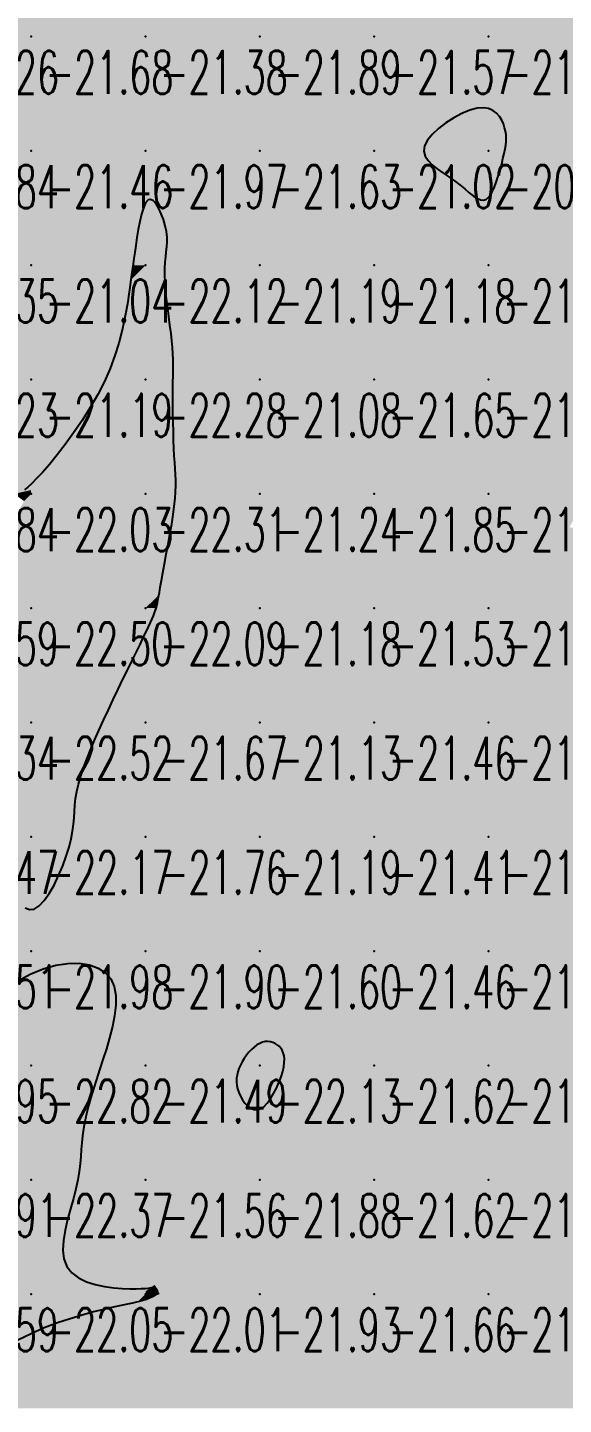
# Model space of a CAD drawing. Header units: millimetres. Extents: x 88261 to 90953, y 390274 to 392322.
# Drawn here: x 88909.9 to 88956.8, y 391777.6 to 391898 of the extents above; entities that cross this region are included whole.
import ezdxf
from ezdxf.enums import TextEntityAlignment as Align

# ---------------------------------------------------------------- set-up
doc = ezdxf.new("R2010")
doc.units = ezdxf.units.MM
doc.header["$LTSCALE"] = 25
for name, color, linetype in [('CN_03_00', 7, 'Continuous'), ('COTEAlt', 7, 'Continuous'), ('TN_COLORIAGE', 7, 'Continuous')]:
    doc.layers.add(name, color=color, linetype=linetype)
doc.styles.add('Simplex 1.0', font='Simplex.shx', dxfattribs={"width": 0.99, "height": 2.5})
doc.styles.get("Standard").update_dxf_attribs({"font": 'times.ttf'})

# ---------------------------------------------------------------- blocks, each defined once
blk = doc.blocks.new('COTE')
at = {"color": 0}
blk.add_point((0, 0), dxfattribs=at)
at = {"layer": 'COTEAlt'}
blk.add_attdef('ALT', text='', height=3.75, dxfattribs=at).set_placement((1.25, -1.25), align=Align.TOP_LEFT)

msp = doc.modelspace()

# ---------------------------------------------------------------- linework, layer by layer
at = {"layer": 'CN_03_00', "flags": 128}
for points, elevation in [([(88947.74, 391884.26), (88948.17, 391883.91), (88948.55, 391883.58), (88948.91, 391883.31), (88949.24, 391883.1), (88949.54, 391882.97), (88949.82, 391882.94), (88950.07, 391883.03), (88950.31, 391883.25), (88950.54, 391883.59), (88950.74, 391884.01), (88950.93, 391884.5), (88951.1, 391885.02), (88951.26, 391885.56), (88951.4, 391886.09), (88951.51, 391886.58), (88951.61, 391887.02), (88951.7, 391887.41), (88951.75, 391887.75), (88951.79, 391888.07), (88951.8, 391888.37), (88951.78, 391888.66), (88951.74, 391888.96), (88951.66, 391889.27), (88951.55, 391889.6), (88951.4, 391889.94), (88951.21, 391890.26), (88950.96, 391890.55), (88950.64, 391890.79), (88950.26, 391890.95), (88949.8, 391891.02), (88949.25, 391890.97), (88948.61, 391890.8), (88947.92, 391890.51), (88947.21, 391890.14), (88946.51, 391889.7), (88945.87, 391889.21), (88945.33, 391888.69), (88944.91, 391888.18), (88944.65, 391887.68), (88944.59, 391887.22), (88944.7, 391886.79), (88944.96, 391886.4), (88945.32, 391886.02), (88945.77, 391885.66), (88946.26, 391885.31), (88946.77, 391884.96), (88947.28, 391884.61), (88947.74, 391884.26)], -21), ([(88928.56, 391804.56), (88928.74, 391804.24), (88928.95, 391803.95), (88929.18, 391803.7), (88929.44, 391803.5), (88929.71, 391803.38), (88930, 391803.35), (88930.29, 391803.43), (88930.59, 391803.63), (88930.89, 391803.94), (88931.18, 391804.32), (88931.45, 391804.77), (88931.7, 391805.25), (88931.92, 391805.75), (88932.1, 391806.24), (88932.25, 391806.7), (88932.34, 391807.11), (88932.39, 391807.48), (88932.4, 391807.81), (88932.37, 391808.09), (88932.3, 391808.34), (88932.21, 391808.56), (88932.08, 391808.75), (88931.94, 391808.91), (88931.77, 391809.05), (88931.59, 391809.17), (88931.39, 391809.25), (88931.17, 391809.31), (88930.95, 391809.33), (88930.72, 391809.32), (88930.48, 391809.26), (88930.24, 391809.17), (88929.99, 391809.03), (88929.75, 391808.85), (88929.52, 391808.63), (88929.29, 391808.39), (88929.08, 391808.13), (88928.88, 391807.85), (88928.7, 391807.56), (88928.55, 391807.27), (88928.42, 391806.98), (88928.33, 391806.69), (88928.26, 391806.4), (88928.22, 391806.11), (88928.22, 391805.81), (88928.25, 391805.51), (88928.31, 391805.2), (88928.42, 391804.88), (88928.56, 391804.56)], -22)]:
    msp.add_lwpolyline(points, close=True, dxfattribs=dict(at, elevation=elevation))
at = {"layer": 'CN_03_00', "elevation": -22, "flags": 128}
for points in [[(88909.72, 391821.02), (88910.1, 391820.87), (88910.51, 391820.92), (88910.94, 391821.19), (88911.38, 391821.66), (88911.82, 391822.28), (88912.25, 391823.02), (88912.65, 391823.84), (88913.01, 391824.69), (88913.32, 391825.54), (88913.57, 391826.34), (88913.75, 391827.06), (88913.87, 391827.72), (88913.95, 391828.33), (88914, 391828.9), (88914.03, 391829.46), (88914.07, 391830.01), (88914.14, 391830.58), (88914.24, 391831.19), (88914.39, 391831.83), (88914.59, 391832.53), (88914.84, 391833.27), (88915.12, 391834.04), (88915.44, 391834.85), (88915.8, 391835.68), (88916.18, 391836.55), (88916.58, 391837.43), (88917, 391838.34), (88917.43, 391839.24), (88917.86, 391840.14), (88918.28, 391841.02), (88918.7, 391841.87), (88919.09, 391842.67), (88919.45, 391843.41), (88919.78, 391844.07), (88920.06, 391844.66), (88920.31, 391845.16), (88920.51, 391845.6), (88920.69, 391845.98), (88920.83, 391846.3), (88920.95, 391846.58), (88921.05, 391846.83), (88921.12, 391847.05), (88921.19, 391847.25), (88921.24, 391847.46), (88921.29, 391847.68), (88921.34, 391847.94), (88921.39, 391848.24), (88921.46, 391848.62), (88921.54, 391849.08), (88921.65, 391849.65), (88921.77, 391850.33), (88921.92, 391851.11), (88922.07, 391851.95), (88922.24, 391852.83), (88922.39, 391853.72), (88922.54, 391854.59), (88922.67, 391855.42), (88922.77, 391856.17), (88922.84, 391856.84), (88922.88, 391857.42), (88922.89, 391857.96), (88922.89, 391858.45), (88922.87, 391858.94), (88922.84, 391859.44), (88922.81, 391859.97), (88922.77, 391860.56), (88922.74, 391861.22), (88922.71, 391861.94), (88922.69, 391862.7), (88922.67, 391863.48), (88922.65, 391864.26), (88922.64, 391865.03), (88922.64, 391865.75), (88922.64, 391866.41), (88922.65, 391867.01), (88922.66, 391867.55), (88922.67, 391868.04), (88922.67, 391868.52), (88922.67, 391869), (88922.65, 391869.49), (88922.61, 391870.03), (88922.56, 391870.62), (88922.48, 391871.28), (88922.39, 391871.99), (88922.29, 391872.75), (88922.19, 391873.52), (88922.09, 391874.29), (88922.01, 391875.04), (88921.96, 391875.75), (88921.93, 391876.4), (88921.94, 391876.98), (88921.97, 391877.5), (88922.02, 391877.97), (88922.07, 391878.41), (88922.12, 391878.84), (88922.14, 391879.26), (88922.13, 391879.7), (88922.08, 391880.18), (88921.97, 391880.7), (88921.82, 391881.23), (88921.63, 391881.74), (88921.41, 391882.21), (88921.18, 391882.6), (88920.94, 391882.87), (88920.7, 391883), (88920.47, 391882.95), (88920.26, 391882.69), (88920.07, 391882.27), (88919.9, 391881.72), (88919.75, 391881.07), (88919.62, 391880.38), (88919.5, 391879.66), (88919.4, 391878.98), (88919.31, 391878.35), (88919.24, 391877.82), (88919.17, 391877.37), (88919.12, 391876.97), (88919.06, 391876.59), (88919.01, 391876.2), (88918.95, 391875.78), (88918.88, 391875.3), (88918.79, 391874.72), (88918.69, 391874.04), (88918.56, 391873.26), (88918.39, 391872.38), (88918.18, 391871.43), (88917.91, 391870.41), (88917.57, 391869.34), (88917.16, 391868.22), (88916.66, 391867.08), (88916.07, 391865.93), (88915.41, 391864.78), (88914.7, 391863.66), (88913.96, 391862.58), (88913.22, 391861.57), (88912.51, 391860.64), (88911.84, 391859.82), (88911.24, 391859.12), (88910.73, 391858.57), (88910.73, 391858.57), (88910.3, 391858.14), (88909.95, 391857.82), (88909.68, 391857.59)], [(88909.01, 391814.58), (88910.15, 391815.21), (88911.3, 391815.69), (88912.41, 391816), (88913.46, 391816.16), (88914.45, 391816.17), (88915.34, 391816.03), (88916.11, 391815.76), (88916.74, 391815.34), (88917.21, 391814.8), (88917.51, 391814.13), (88917.65, 391813.36), (88917.65, 391812.5), (88917.55, 391811.59), (88917.36, 391810.63), (88917.11, 391809.66), (88916.83, 391808.69), (88916.53, 391807.75), (88916.24, 391806.86), (88915.97, 391806), (88915.71, 391805.19), (88915.48, 391804.43), (88915.27, 391803.69), (88915.09, 391802.99), (88914.93, 391802.33), (88914.82, 391801.69), (88914.73, 391801.08), (88914.68, 391800.47), (88914.63, 391799.87), (88914.58, 391799.26), (88914.53, 391798.62), (88914.45, 391797.95), (88914.33, 391797.23), (88914.16, 391796.44), (88913.94, 391795.59), (88913.69, 391794.68), (88913.44, 391793.76), (88913.23, 391792.83), (88913.08, 391791.93), (88913.03, 391791.08), (88913.12, 391790.31), (88913.37, 391789.64), (88913.8, 391789.09), (88914.38, 391788.65), (88915.08, 391788.32), (88915.86, 391788.07), (88916.67, 391787.9), (88917.47, 391787.79), (88918.22, 391787.73), (88918.89, 391787.7), (88919.44, 391787.7), (88919.44, 391787.7), (88919.88, 391787.71), (88920.22, 391787.73), (88920.48, 391787.76), (88920.67, 391787.79), (88920.81, 391787.81), (88920.91, 391787.82), (88921, 391787.82), (88921.07, 391787.79), (88921.14, 391787.75), (88921.19, 391787.69), (88921.23, 391787.62), (88921.26, 391787.54), (88921.27, 391787.46), (88921.25, 391787.37), (88921.21, 391787.29), (88921.15, 391787.21), (88921.07, 391787.13), (88920.96, 391787.06), (88920.85, 391786.99), (88920.72, 391786.93), (88920.59, 391786.87), (88920.46, 391786.82), (88920.34, 391786.77), (88920.22, 391786.73), (88920.09, 391786.69), (88919.93, 391786.64), (88919.72, 391786.59), (88919.46, 391786.53), (88919.11, 391786.45), (88918.67, 391786.35), (88918.11, 391786.23), (88917.42, 391786.08), (88916.61, 391785.89), (88915.7, 391785.67), (88914.71, 391785.4), (88913.65, 391785.08), (88912.55, 391784.71), (88911.4, 391784.27), (88910.24, 391783.77), (88909.09, 391783.2)]]:
    msp.add_lwpolyline(points, dxfattribs=at)
at = {"layer": 'TN_COLORIAGE', "color": 233}
for points in [[(88904.73, 391897.24, -21.53), (88903.83, 391900.82, -21.53), (88910.25, 391897.24, -21.53), (88910.25, 391907.24, -21.53)], [(88910.25, 391907.24, -21.46), (88910.25, 391897.24, -21.46), (88920.25, 391907.24, -21.46)], [(88910.25, 391897.24, -21.46), (88920.25, 391897.24, -21.46), (88920.25, 391907.24, -21.46)], [(88920.25, 391907.24, -21.79), (88920.25, 391897.24, -21.79), (88930.25, 391907.24, -21.79)], [(88920.25, 391897.24, -21.79), (88930.25, 391897.24, -21.79), (88930.25, 391907.24, -21.79)], [(88930.25, 391897.24, -21.72), (88940.25, 391897.24, -21.72), (88940.25, 391907.24, -21.72)], [(88930.25, 391907.24, -21.72), (88930.25, 391897.24, -21.72), (88940.25, 391907.24, -21.72)], [(88940.25, 391907.24, -21.17), (88940.25, 391897.24, -21.17), (88950.25, 391907.24, -21.17)], [(88940.25, 391897.24, -21.17), (88950.25, 391897.24, -21.17), (88950.25, 391907.24, -21.17)], [(88950.25, 391907.24, -21.13), (88950.25, 391897.24, -21.13), (88960.25, 391907.24, -21.13)], [(88950.25, 391897.24, -21.13), (88960.25, 391897.24, -21.13), (88960.25, 391907.24, -21.13)], [(88900.25, 391887.24, -21.68), (88910.25, 391887.24, -21.68), (88910.25, 391897.24, -21.68)], [(88900.25, 391891, -21.68), (88904.73, 391897.24, -21.68), (88900.25, 391887.24, -21.68), (88910.25, 391897.24, -21.68)], [(88910.25, 391897.24, -21.38), (88910.25, 391887.24, -21.38), (88920.25, 391897.24, -21.38)], [(88910.25, 391887.24, -21.38), (88920.25, 391887.24, -21.38), (88920.25, 391897.24, -21.38)], [(88920.25, 391897.24, -21.89), (88920.25, 391887.24, -21.89), (88930.25, 391897.24, -21.89)], [(88920.25, 391887.24, -21.89), (88930.25, 391887.24, -21.89), (88930.25, 391897.24, -21.89)], [(88930.25, 391887.24, -21.57), (88940.25, 391887.24, -21.57), (88940.25, 391897.24, -21.57)], [(88930.25, 391897.24, -21.57), (88930.25, 391887.24, -21.57), (88940.25, 391897.24, -21.57)], [(88950.25, 391897.24, -21), (88950.25, 391892.4, -21), (88940.25, 391887.24, -21), (88942.49, 391887.24, -21)], [(88940.25, 391897.24, -21.06), (88940.25, 391887.24, -21.06), (88950.25, 391897.24, -21.06)], [(88960.25, 391897.24, -21), (88952, 391888.99, -21), (88950.25, 391897.24, -21), (88950.25, 391892.4, -21)], [(88960.25, 391887.24, -21), (88951.71, 391887.24, -21), (88960.25, 391897.24, -21), (88952, 391888.99, -21)], [(88900.25, 391877.24, -21.46), (88910.25, 391877.24, -21.46), (88910.25, 391887.24, -21.46)], [(88900.25, 391887.24, -21.46), (88900.25, 391877.24, -21.46), (88910.25, 391887.24, -21.46)], [(88920.25, 391885.19, -21.04), (88919.16, 391877.24, -21.04), (88920.25, 391887.24, -21.04), (88910.25, 391877.24, -21.04)], [(88910.25, 391887.24, -21.97), (88910.25, 391877.24, -21.97), (88920.25, 391887.24, -21.97)], [(88920.25, 391885.19, -21.63), (88922.67, 391879.66, -21.63), (88920.25, 391887.24, -21.63), (88930.25, 391887.24, -21.63)], [(88922.67, 391879.66, -21.19), (88921.52, 391877.24, -21.19), (88930.25, 391887.24, -21.19), (88930.25, 391877.24, -21.19)], [(88930.25, 391877.24, -21.02), (88940.25, 391877.24, -21.02), (88940.25, 391887.24, -21.02)], [(88930.25, 391887.24, -21.02), (88930.25, 391877.24, -21.02), (88940.25, 391887.24, -21.02)], [(88940.25, 391877.24, -21), (88947.73, 391884.72, -21), (88940.25, 391887.24, -21), (88942.49, 391887.24, -21)], [(88950.25, 391877.24, -21.35), (88960.25, 391877.24, -21.35), (88960.25, 391887.24, -21.35)], [(88960.25, 391887.24, -21), (88951.71, 391887.24, -21), (88950.25, 391877.24, -21), (88950.25, 391881.55, -21)], [(88940.25, 391877.24, -21), (88947.73, 391884.72, -21), (88950.25, 391877.24, -21), (88950.25, 391881.55, -21)], [(88900.25, 391869.81, -21.04), (88902.15, 391869.14, -21.04), (88900.25, 391877.24, -21.04), (88910.25, 391877.24, -21.04)], [(88902.43, 391867.24, -21.04), (88902.15, 391869.14, -21.04), (88910.25, 391867.24, -21.04), (88910.25, 391877.24, -21.04)], [(88918.98, 391875.97, -21.04), (88919.16, 391877.24, -21.04), (88910.25, 391867.24, -21.04), (88910.25, 391877.24, -21.04)], [(88921.52, 391877.24, -21.19), (88922.82, 391869.81, -21.19), (88930.25, 391877.24, -21.19)], [(88922.82, 391869.81, -21.08), (88922.58, 391867.24, -21.08), (88930.25, 391877.24, -21.08), (88930.25, 391867.24, -21.08)], [(88930.25, 391877.24, -21.18), (88930.25, 391867.24, -21.18), (88940.25, 391877.24, -21.18)], [(88930.25, 391867.24, -21.18), (88940.25, 391867.24, -21.18), (88940.25, 391877.24, -21.18)], [(88940.25, 391877.24, -21.05), (88940.25, 391867.24, -21.05), (88950.25, 391877.24, -21.05)], [(88940.25, 391867.24, -21.05), (88950.25, 391867.24, -21.05), (88950.25, 391877.24, -21.05)], [(88950.25, 391867.24, -21.54), (88960.25, 391867.24, -21.54), (88960.25, 391877.24, -21.54)], [(88950.25, 391877.24, -21.54), (88950.25, 391867.24, -21.54), (88960.25, 391877.24, -21.54)], [(88918.98, 391875.97, -21.19), (88917.68, 391867.24, -21.19), (88910.25, 391867.24, -21.19)], [(88900.25, 391861.33, -21.19), (88902.43, 391867.24, -21.19), (88900.25, 391857.24, -21.19), (88910.25, 391867.24, -21.19)], [(88908.76, 391857.24, -21.19), (88910.25, 391857.57, -21.19), (88900.25, 391857.24, -21.19), (88910.25, 391867.24, -21.19)], [(88910.25, 391857.57, -21.19), (88917.68, 391867.24, -21.19), (88910.25, 391867.24, -21.19)], [(88922.58, 391867.24, -21.08), (88922.73, 391859.73, -21.08), (88930.25, 391867.24, -21.08)], [(88923.13, 391857.24, -21.08), (88922.73, 391859.73, -21.08), (88930.25, 391857.24, -21.08), (88930.25, 391867.24, -21.08)], [(88930.25, 391857.24, -21.65), (88940.25, 391857.24, -21.65), (88940.25, 391867.24, -21.65)], [(88930.25, 391867.24, -21.65), (88930.25, 391857.24, -21.65), (88940.25, 391867.24, -21.65)], [(88940.25, 391867.24, -21.4), (88940.25, 391857.24, -21.4), (88950.25, 391867.24, -21.4)], [(88940.25, 391857.24, -21.4), (88950.25, 391857.24, -21.4), (88950.25, 391867.24, -21.4)], [(88950.25, 391867.24, -21.24), (88950.25, 391857.24, -21.24), (88960.25, 391867.24, -21.24)], [(88950.25, 391857.24, -21), (88958.95, 391857.24, -21), (88960.25, 391867.24, -21), (88960.25, 391860.7, -21)], [(88921.37, 391848.36, -21.18), (88921.28, 391847.24, -21.18), (88930.25, 391857.24, -21.18), (88930.25, 391847.24, -21.18)], [(88921.37, 391848.36, -21.24), (88923.13, 391857.24, -21.24), (88930.25, 391857.24, -21.24)], [(88930.25, 391847.24, -21.85), (88940.25, 391847.24, -21.85), (88940.25, 391857.24, -21.85)], [(88930.25, 391857.24, -21.85), (88930.25, 391847.24, -21.85), (88940.25, 391857.24, -21.85)], [(88940.25, 391857.24, -21.86), (88940.25, 391847.24, -21.86), (88950.25, 391857.24, -21.86)], [(88940.25, 391847.24, -21.86), (88950.25, 391847.24, -21.86), (88950.25, 391857.24, -21.86)], [(88950.25, 391857.24, -21), (88958.95, 391857.24, -21), (88950.25, 391847.24, -21), (88957.32, 391854.31, -21)], [(88950.25, 391847.24, -21), (88957.32, 391854.31, -21), (88960.25, 391847.24, -21), (88960.25, 391854, -21)], [(88920.25, 391837.24, -21.18), (88930.25, 391837.24, -21.18), (88930.25, 391847.24, -21.18)], [(88920.25, 391844.99, -21.18), (88921.28, 391847.24, -21.18), (88920.25, 391837.24, -21.18), (88930.25, 391847.24, -21.18)], [(88930.25, 391837.24, -21.53), (88940.25, 391837.24, -21.53), (88940.25, 391847.24, -21.53)], [(88930.25, 391847.24, -21.53), (88930.25, 391837.24, -21.53), (88940.25, 391847.24, -21.53)], [(88940.25, 391837.24, -21.31), (88950.25, 391837.24, -21.31), (88950.25, 391847.24, -21.31)], [(88940.25, 391847.24, -21.31), (88940.25, 391837.24, -21.31), (88950.25, 391847.24, -21.31)], [(88950.25, 391837.24, -21.27), (88960.25, 391837.24, -21.27), (88960.25, 391847.24, -21.27)], [(88950.25, 391847.24, -21.27), (88950.25, 391837.24, -21.27), (88960.25, 391847.24, -21.27)], [(88920.25, 391844.99, -21.67), (88916.39, 391837.24, -21.67), (88920.25, 391837.24, -21.67)], [(88914.38, 391827.24, -21.67), (88913.67, 391830.66, -21.67), (88920.25, 391827.24, -21.67), (88920.25, 391837.24, -21.67)], [(88913.67, 391830.66, -21.67), (88916.39, 391837.24, -21.67), (88920.25, 391837.24, -21.67)], [(88920.25, 391827.24, -21.13), (88930.25, 391827.24, -21.13), (88930.25, 391837.24, -21.13)], [(88920.25, 391837.24, -21.13), (88920.25, 391827.24, -21.13), (88930.25, 391837.24, -21.13)], [(88930.25, 391827.24, -21.46), (88940.25, 391827.24, -21.46), (88940.25, 391837.24, -21.46)], [(88930.25, 391837.24, -21.46), (88930.25, 391827.24, -21.46), (88940.25, 391837.24, -21.46)], [(88940.25, 391827.24, -21.37), (88950.25, 391827.24, -21.37), (88950.25, 391837.24, -21.37)], [(88940.25, 391837.24, -21.37), (88940.25, 391827.24, -21.37), (88950.25, 391837.24, -21.37)], [(88950.25, 391837.24, -21.11), (88950.25, 391827.24, -21.11), (88960.25, 391837.24, -21.11)], [(88950.25, 391827.24, -21.11), (88960.25, 391827.24, -21.11), (88960.25, 391837.24, -21.11)], [(88910.25, 391817.24, -21.76), (88920.25, 391817.24, -21.76), (88920.25, 391827.24, -21.76)], [(88910.25, 391818.41, -21.76), (88914.38, 391827.24, -21.76), (88910.25, 391817.24, -21.76), (88920.25, 391827.24, -21.76)], [(88920.25, 391827.24, -21.19), (88920.25, 391817.24, -21.19), (88930.25, 391827.24, -21.19)], [(88920.25, 391817.24, -21.19), (88930.25, 391817.24, -21.19), (88930.25, 391827.24, -21.19)], [(88930.25, 391817.24, -21.41), (88940.25, 391817.24, -21.41), (88940.25, 391827.24, -21.41)], [(88930.25, 391827.24, -21.41), (88930.25, 391817.24, -21.41), (88940.25, 391827.24, -21.41)], [(88940.25, 391817.24, -21.42), (88950.25, 391817.24, -21.42), (88950.25, 391827.24, -21.42)], [(88940.25, 391827.24, -21.42), (88940.25, 391817.24, -21.42), (88950.25, 391827.24, -21.42)], [(88950.25, 391827.24, -21.11), (88950.25, 391817.24, -21.11), (88960.25, 391827.24, -21.11)], [(88950.25, 391817.24, -21.11), (88960.25, 391817.24, -21.11), (88960.25, 391827.24, -21.11)], [(88910.25, 391818.41, -21.51), (88907.68, 391824.67, -21.51), (88910.25, 391817.24, -21.51), (88900.25, 391817.24, -21.51)], [(88910.25, 391816.97, -21.95), (88900.78, 391807.24, -21.95), (88910.25, 391817.24, -21.95), (88900.25, 391807.24, -21.95)], [(88900.25, 391817.24, -21.98), (88900.25, 391807.24, -21.98), (88910.25, 391817.24, -21.98)], [(88910.25, 391816.97, -21.9), (88919.16, 391816.15, -21.9), (88910.25, 391817.24, -21.9), (88920.25, 391817.24, -21.9)], [(88919.16, 391816.15, -21.49), (88916.4, 391807.24, -21.49), (88920.25, 391817.24, -21.49), (88920.25, 391807.24, -21.49)], [(88920.25, 391817.24, -21.6), (88920.25, 391807.24, -21.6), (88930.25, 391817.24, -21.6)], [(88930.25, 391809.66, -21.49), (88928.26, 391807.24, -21.49), (88930.25, 391817.24, -21.49), (88920.25, 391807.24, -21.49)], [(88930.25, 391809.66, -21.46), (88932.15, 391809.14, -21.46), (88930.25, 391817.24, -21.46), (88940.25, 391817.24, -21.46)], [(88932.77, 391807.24, -21.46), (88932.15, 391809.14, -21.46), (88940.25, 391807.24, -21.46), (88940.25, 391817.24, -21.46)], [(88940.25, 391817.24, -21.57), (88940.25, 391807.24, -21.57), (88950.25, 391817.24, -21.57)], [(88940.25, 391807.24, -21.57), (88950.25, 391807.24, -21.57), (88950.25, 391817.24, -21.57)], [(88960.25, 391814.69, -21.22), (88958.59, 391807.24, -21.22), (88960.25, 391817.24, -21.22), (88950.25, 391807.24, -21.22)], [(88950.25, 391817.24, -21.95), (88950.25, 391807.24, -21.95), (88960.25, 391817.24, -21.95)], [(88914.42, 391801.41, -21.49), (88916.4, 391807.24, -21.49), (88920.25, 391807.24, -21.49)], [(88914.81, 391797.24, -21.49), (88914.42, 391801.41, -21.49), (88920.25, 391797.24, -21.49), (88920.25, 391807.24, -21.49)], [(88928, 391804.99, -21.49), (88928.26, 391807.24, -21.49), (88920.25, 391797.24, -21.49), (88920.25, 391807.24, -21.49)], [(88930.25, 391802.09, -21.62), (88932.77, 391807.24, -21.62), (88930.25, 391797.24, -21.62), (88940.25, 391807.24, -21.62)], [(88930.25, 391797.24, -21.62), (88940.25, 391797.24, -21.62), (88940.25, 391807.24, -21.62)], [(88940.25, 391797.24, -21.22), (88950.25, 391797.24, -21.22), (88950.25, 391807.24, -21.22)], [(88940.25, 391807.24, -21.22), (88940.25, 391797.24, -21.22), (88950.25, 391807.24, -21.22)], [(88958.59, 391807.24, -21.18), (88958.66, 391805.65, -21.18), (88950.25, 391807.24, -21.18), (88950.25, 391797.24, -21.18)], [(88930.25, 391802.09, -21.56), (88928, 391804.99, -21.56), (88930.25, 391797.24, -21.56), (88920.25, 391797.24, -21.56)], [(88960.25, 391804.23, -21.18), (88958.66, 391805.65, -21.18), (88960.25, 391797.24, -21.18), (88950.25, 391797.24, -21.18)], [(88911.29, 391788.28, -21.56), (88914.81, 391797.24, -21.56), (88920.25, 391797.24, -21.56)], [(88920.25, 391787.47, -21.56), (88911.29, 391788.28, -21.56), (88920.25, 391797.24, -21.56)], [(88921.06, 391788.05, -21.56), (88920.25, 391787.47, -21.56), (88930.25, 391797.24, -21.56), (88920.25, 391797.24, -21.56)], [(88921.49, 391787.24, -21.88), (88921.06, 391788.05, -21.88), (88930.25, 391787.24, -21.88), (88930.25, 391797.24, -21.88)], [(88930.25, 391787.24, -21.62), (88940.25, 391787.24, -21.62), (88940.25, 391797.24, -21.62)], [(88930.25, 391797.24, -21.62), (88930.25, 391787.24, -21.62), (88940.25, 391797.24, -21.62)], [(88940.25, 391787.24, -21.18), (88950.25, 391787.24, -21.18), (88950.25, 391797.24, -21.18)], [(88940.25, 391797.24, -21.18), (88940.25, 391787.24, -21.18), (88950.25, 391797.24, -21.18)], [(88950.25, 391787.24, -21.64), (88960.25, 391787.24, -21.64), (88960.25, 391797.24, -21.64)], [(88950.25, 391797.24, -21.64), (88950.25, 391787.24, -21.64), (88960.25, 391797.24, -21.64)], [(88921.49, 391787.24, -21.81), (88920.25, 391786.72, -21.81), (88930.25, 391787.24, -21.81), (88920.25, 391777.24, -21.81)], [(88920.25, 391777.24, -21.93), (88930.25, 391777.24, -21.93), (88930.25, 391787.24, -21.93)], [(88930.25, 391777.24, -21.66), (88940.25, 391777.24, -21.66), (88940.25, 391787.24, -21.66)], [(88930.25, 391787.24, -21.66), (88930.25, 391777.24, -21.66), (88940.25, 391787.24, -21.66)], [(88940.25, 391777.24, -21.42), (88950.25, 391777.24, -21.42), (88950.25, 391787.24, -21.42)], [(88940.25, 391787.24, -21.42), (88940.25, 391777.24, -21.42), (88950.25, 391787.24, -21.42)], [(88950.25, 391777.24, -21.43), (88960.25, 391777.24, -21.43), (88960.25, 391787.24, -21.43)], [(88950.25, 391787.24, -21.43), (88950.25, 391777.24, -21.43), (88960.25, 391787.24, -21.43)], [(88919.54, 391786.53, -21.81), (88920.25, 391786.72, -21.81), (88910.25, 391777.24, -21.81), (88920.25, 391777.24, -21.81)], [(88919.54, 391786.53, -21.86), (88910.25, 391784.55, -21.86), (88910.25, 391777.24, -21.86)], [(88900.93, 391777.92, -21.86), (88910.25, 391784.55, -21.86), (88900.25, 391777.24, -21.86), (88910.25, 391777.24, -21.86)]]:
    msp.add_solid(points, dxfattribs=at)
at = {"layer": 'TN_COLORIAGE', "color": 223}
for points in [[(88942.49, 391887.24, -20.94), (88950.25, 391892.4, -20.94), (88950.25, 391887.24, -20.94)], [(88950.25, 391892.4, -20.94), (88952, 391888.99, -20.94), (88950.25, 391887.24, -20.94)], [(88952, 391888.99, -20.94), (88951.71, 391887.24, -20.94), (88950.25, 391887.24, -20.94)], [(88942.49, 391887.24, -20.94), (88947.73, 391884.72, -20.94), (88950.25, 391887.24, -20.94)], [(88950.25, 391881.55, -20.94), (88947.73, 391884.72, -20.94), (88950.25, 391887.24, -20.94)], [(88950.25, 391881.55, -20.94), (88951.71, 391887.24, -20.94), (88950.25, 391887.24, -20.94)]]:
    msp.add_solid(points, dxfattribs=at)
at = {"layer": 'TN_COLORIAGE', "color": 243}
for points in [[(88919.16, 391877.24, -22.12), (88920.25, 391885.19, -22.12), (88920.25, 391877.24, -22.12)], [(88922.67, 391879.66, -22.12), (88920.25, 391885.19, -22.12), (88920.25, 391877.24, -22.12)], [(88921.52, 391877.24, -22.12), (88922.67, 391879.66, -22.12), (88920.25, 391877.24, -22.12)], [(88920.25, 391867.24, -22), (88917.68, 391867.24, -22), (88920.25, 391877.24, -22), (88918.98, 391875.97, -22)], [(88919.16, 391877.24, -22.12), (88918.98, 391875.97, -22.12), (88920.25, 391877.24, -22.12)], [(88920.25, 391867.24, -22), (88922.82, 391869.81, -22), (88920.25, 391877.24, -22), (88921.52, 391877.24, -22)], [(88922.58, 391867.24, -22.28), (88922.82, 391869.81, -22.28), (88920.25, 391867.24, -22.28)], [(88920.25, 391867.24, -22), (88917.68, 391867.24, -22), (88910.25, 391857.24, -22), (88910.25, 391857.57, -22)], [(88910.25, 391857.24, -22.28), (88920.25, 391857.24, -22.28), (88920.25, 391867.24, -22.28)], [(88920.25, 391857.24, -22), (88922.73, 391859.73, -22), (88920.25, 391867.24, -22), (88922.58, 391867.24, -22)], [(88922.73, 391859.73, -22.31), (88923.13, 391857.24, -22.31), (88920.25, 391857.24, -22.31)], [(88910.25, 391847.24, -22), (88904.75, 391847.24, -22), (88910.25, 391857.24, -22), (88909.62, 391856.61, -22)], [(88910.25, 391857.57, -22.03), (88908.76, 391857.24, -22.03), (88910.25, 391857.24, -22.03)], [(88909.62, 391856.61, -22.03), (88908.76, 391857.24, -22.03), (88910.25, 391857.24, -22.03)], [(88910.25, 391857.24, -22.31), (88910.25, 391847.24, -22.31), (88920.25, 391857.24, -22.31)], [(88910.25, 391847.24, -22.31), (88920.25, 391847.24, -22.31), (88920.25, 391857.24, -22.31)], [(88920.25, 391857.24, -22), (88923.13, 391857.24, -22), (88920.25, 391847.24, -22), (88921.37, 391848.36, -22)], [(88921.28, 391847.24, -22.09), (88921.37, 391848.36, -22.09), (88920.25, 391847.24, -22.09)], [(88905.94, 391842.93, -22.5), (88904.75, 391847.24, -22.5), (88910.25, 391847.24, -22.5)], [(88910.25, 391837.24, -22), (88905.83, 391837.24, -22), (88910.25, 391847.24, -22), (88905.94, 391842.93, -22)], [(88910.25, 391847.24, -22.09), (88910.25, 391837.24, -22.09), (88920.25, 391847.24, -22.09)], [(88910.25, 391837.24, -22), (88916.39, 391837.24, -22), (88920.25, 391847.24, -22), (88920.25, 391844.99, -22)], [(88921.28, 391847.24, -22.09), (88920.25, 391844.99, -22.09), (88920.25, 391847.24, -22.09)], [(88910.25, 391837.24, -22), (88905.3, 391832.29, -22), (88910.25, 391827.24, -22), (88907.82, 391827.24, -22)], [(88905.83, 391837.24, -22.52), (88905.3, 391832.29, -22.52), (88910.25, 391837.24, -22.52)], [(88910.25, 391837.24, -22), (88916.39, 391837.24, -22), (88910.25, 391827.24, -22), (88913.67, 391830.66, -22)], [(88913.67, 391830.66, -22.17), (88914.38, 391827.24, -22.17), (88910.25, 391827.24, -22.17)], [(88907.68, 391824.67, -22.17), (88910.25, 391818.41, -22.17), (88910.25, 391827.24, -22.17)], [(88907.82, 391827.24, -22.17), (88907.68, 391824.67, -22.17), (88910.25, 391827.24, -22.17)], [(88914.38, 391827.24, -22.17), (88910.25, 391818.41, -22.17), (88910.25, 391827.24, -22.17)], [(88900.78, 391807.24, -22.82), (88910.25, 391816.97, -22.82), (88910.25, 391807.24, -22.82)], [(88919.16, 391816.15, -22.82), (88910.25, 391816.97, -22.82), (88910.25, 391807.24, -22.82)], [(88916.4, 391807.24, -22.82), (88919.16, 391816.15, -22.82), (88910.25, 391807.24, -22.82)], [(88928.26, 391807.24, -22.13), (88930.25, 391809.66, -22.13), (88930.25, 391807.24, -22.13)], [(88932.15, 391809.14, -22.13), (88930.25, 391809.66, -22.13), (88930.25, 391807.24, -22.13)], [(88932.15, 391809.14, -22.13), (88932.77, 391807.24, -22.13), (88930.25, 391807.24, -22.13)], [(88901.25, 391798.24, -22.82), (88900.78, 391807.24, -22.82), (88910.25, 391807.24, -22.82)], [(88910.25, 391807.24, -22), (88901.25, 391798.24, -22), (88910.25, 391797.24, -22), (88902.24, 391797.24, -22)], [(88910.25, 391807.24, -22), (88916.4, 391807.24, -22), (88910.25, 391797.24, -22), (88914.42, 391801.41, -22)], [(88928, 391804.99, -22.13), (88930.25, 391802.09, -22.13), (88930.25, 391807.24, -22.13)], [(88928.26, 391807.24, -22.13), (88928, 391804.99, -22.13), (88930.25, 391807.24, -22.13)], [(88932.77, 391807.24, -22.13), (88930.25, 391802.09, -22.13), (88930.25, 391807.24, -22.13)], [(88914.42, 391801.41, -22.37), (88914.81, 391797.24, -22.37), (88910.25, 391797.24, -22.37)], [(88905.52, 391792.51, -22.37), (88902.24, 391797.24, -22.37), (88910.25, 391797.24, -22.37)], [(88910.25, 391797.24, -22), (88905.52, 391792.51, -22), (88910.25, 391787.24, -22), (88909.15, 391787.24, -22)], [(88910.25, 391797.24, -22), (88914.81, 391797.24, -22), (88910.25, 391787.24, -22), (88911.29, 391788.28, -22)], [(88910.25, 391787.24, -22), (88911.29, 391788.28, -22), (88920.25, 391787.24, -22), (88920.25, 391787.47, -22)], [(88921.06, 391788.05, -22.01), (88921.49, 391787.24, -22.01), (88920.25, 391787.24, -22.01)], [(88920.25, 391787.47, -22.01), (88921.06, 391788.05, -22.01), (88920.25, 391787.24, -22.01)], [(88910.25, 391784.55, -22.05), (88900.93, 391777.92, -22.05), (88910.25, 391787.24, -22.05)], [(88909.15, 391787.24, -22.05), (88900.93, 391777.92, -22.05), (88910.25, 391787.24, -22.05)], [(88910.25, 391787.24, -22), (88910.25, 391784.55, -22), (88920.25, 391787.24, -22), (88919.54, 391786.53, -22)], [(88920.25, 391786.72, -22.01), (88919.54, 391786.53, -22.01), (88920.25, 391787.24, -22.01)], [(88920.25, 391786.72, -22.01), (88921.49, 391787.24, -22.01), (88920.25, 391787.24, -22.01)]]:
    msp.add_solid(points, dxfattribs=at)

# ---------------------------------------------------------------- block references
at = {"layer": 'COTEAlt'}
ref = msp.add_blockref('COTE', (88900.25, 391897.24), dxfattribs=at)
ref.add_attrib('ALT', '-22.26', dxfattribs={"height": 3.75, "style": 'Simplex 1.0', "width": 0.6}).set_placement((88901.5, 391895.99), align=Align.TOP_LEFT)
ref = msp.add_blockref('COTE', (88910.25, 391897.24), dxfattribs=at)
ref.add_attrib('ALT', '-21.68', dxfattribs={"height": 3.75, "style": 'Simplex 1.0', "width": 0.6}).set_placement((88911.5, 391895.99), align=Align.TOP_LEFT)
ref = msp.add_blockref('COTE', (88920.25, 391897.24), dxfattribs=at)
ref.add_attrib('ALT', '-21.38', dxfattribs={"height": 3.75, "style": 'Simplex 1.0', "width": 0.6}).set_placement((88921.5, 391895.99), align=Align.TOP_LEFT)
ref = msp.add_blockref('COTE', (88930.25, 391897.24), dxfattribs=at)
ref.add_attrib('ALT', '-21.89', dxfattribs={"height": 3.75, "style": 'Simplex 1.0', "width": 0.6}).set_placement((88931.5, 391895.99), align=Align.TOP_LEFT)
ref = msp.add_blockref('COTE', (88940.25, 391897.24), dxfattribs=at)
ref.add_attrib('ALT', '-21.57', dxfattribs={"height": 3.75, "style": 'Simplex 1.0', "width": 0.6}).set_placement((88941.5, 391895.99), align=Align.TOP_LEFT)
ref = msp.add_blockref('COTE', (88950.25, 391897.24), dxfattribs=at)
ref.add_attrib('ALT', '-21.06', dxfattribs={"height": 3.75, "style": 'Simplex 1.0', "width": 0.6}).set_placement((88951.5, 391895.99), align=Align.TOP_LEFT)
ref = msp.add_blockref('COTE', (88900.25, 391887.24), dxfattribs=at)
ref.add_attrib('ALT', '-21.84', dxfattribs={"height": 3.75, "style": 'Simplex 1.0', "width": 0.6}).set_placement((88901.5, 391885.99), align=Align.TOP_LEFT)
ref = msp.add_blockref('COTE', (88910.25, 391887.24), dxfattribs=at)
ref.add_attrib('ALT', '-21.46', dxfattribs={"height": 3.75, "style": 'Simplex 1.0', "width": 0.6}).set_placement((88911.5, 391885.99), align=Align.TOP_LEFT)
ref = msp.add_blockref('COTE', (88920.25, 391887.24), dxfattribs=at)
ref.add_attrib('ALT', '-21.97', dxfattribs={"height": 3.75, "style": 'Simplex 1.0', "width": 0.6}).set_placement((88921.5, 391885.99), align=Align.TOP_LEFT)
ref = msp.add_blockref('COTE', (88930.25, 391887.24), dxfattribs=at)
ref.add_attrib('ALT', '-21.63', dxfattribs={"height": 3.75, "style": 'Simplex 1.0', "width": 0.6}).set_placement((88931.5, 391885.99), align=Align.TOP_LEFT)
ref = msp.add_blockref('COTE', (88940.25, 391887.24), dxfattribs=at)
ref.add_attrib('ALT', '-21.02', dxfattribs={"height": 3.75, "style": 'Simplex 1.0', "width": 0.6}).set_placement((88941.5, 391885.99), align=Align.TOP_LEFT)
ref = msp.add_blockref('COTE', (88950.25, 391887.24), dxfattribs=at)
ref.add_attrib('ALT', '-20.94', dxfattribs={"height": 3.75, "style": 'Simplex 1.0', "width": 0.6}).set_placement((88951.5, 391885.99), align=Align.TOP_LEFT)
ref = msp.add_blockref('COTE', (88900.25, 391877.24), dxfattribs=at)
ref.add_attrib('ALT', '-21.35', dxfattribs={"height": 3.75, "style": 'Simplex 1.0', "width": 0.6}).set_placement((88901.5, 391875.99), align=Align.TOP_LEFT)
ref = msp.add_blockref('COTE', (88910.25, 391877.24), dxfattribs=at)
ref.add_attrib('ALT', '-21.04', dxfattribs={"height": 3.75, "style": 'Simplex 1.0', "width": 0.6}).set_placement((88911.5, 391875.99), align=Align.TOP_LEFT)
ref = msp.add_blockref('COTE', (88920.25, 391877.24), dxfattribs=at)
ref.add_attrib('ALT', '-22.12', dxfattribs={"height": 3.75, "style": 'Simplex 1.0', "width": 0.6}).set_placement((88921.5, 391875.99), align=Align.TOP_LEFT)
ref = msp.add_blockref('COTE', (88930.25, 391877.24), dxfattribs=at)
ref.add_attrib('ALT', '-21.19', dxfattribs={"height": 3.75, "style": 'Simplex 1.0', "width": 0.6}).set_placement((88931.5, 391875.99), align=Align.TOP_LEFT)
ref = msp.add_blockref('COTE', (88940.25, 391877.24), dxfattribs=at)
ref.add_attrib('ALT', '-21.18', dxfattribs={"height": 3.75, "style": 'Simplex 1.0', "width": 0.6}).set_placement((88941.5, 391875.99), align=Align.TOP_LEFT)
ref = msp.add_blockref('COTE', (88950.25, 391877.24), dxfattribs=at)
ref.add_attrib('ALT', '-21.05', dxfattribs={"height": 3.75, "style": 'Simplex 1.0', "width": 0.6}).set_placement((88951.5, 391875.99), align=Align.TOP_LEFT)
ref = msp.add_blockref('COTE', (88900.25, 391867.24), dxfattribs=at)
ref.add_attrib('ALT', '-22.23', dxfattribs={"height": 3.75, "style": 'Simplex 1.0', "width": 0.6}).set_placement((88901.5, 391865.99), align=Align.TOP_LEFT)
ref = msp.add_blockref('COTE', (88910.25, 391867.24), dxfattribs=at)
ref.add_attrib('ALT', '-21.19', dxfattribs={"height": 3.75, "style": 'Simplex 1.0', "width": 0.6}).set_placement((88911.5, 391865.99), align=Align.TOP_LEFT)
ref = msp.add_blockref('COTE', (88920.25, 391867.24), dxfattribs=at)
ref.add_attrib('ALT', '-22.28', dxfattribs={"height": 3.75, "style": 'Simplex 1.0', "width": 0.6}).set_placement((88921.5, 391865.99), align=Align.TOP_LEFT)
ref = msp.add_blockref('COTE', (88930.25, 391867.24), dxfattribs=at)
ref.add_attrib('ALT', '-21.08', dxfattribs={"height": 3.75, "style": 'Simplex 1.0', "width": 0.6}).set_placement((88931.5, 391865.99), align=Align.TOP_LEFT)
ref = msp.add_blockref('COTE', (88940.25, 391867.24), dxfattribs=at)
ref.add_attrib('ALT', '-21.65', dxfattribs={"height": 3.75, "style": 'Simplex 1.0', "width": 0.6}).set_placement((88941.5, 391865.99), align=Align.TOP_LEFT)
ref = msp.add_blockref('COTE', (88950.25, 391867.24), dxfattribs=at)
ref.add_attrib('ALT', '-21.40', dxfattribs={"height": 3.75, "style": 'Simplex 1.0', "width": 0.6}).set_placement((88951.5, 391865.99), align=Align.TOP_LEFT)
ref = msp.add_blockref('COTE', (88900.25, 391857.24), dxfattribs=at)
ref.add_attrib('ALT', '-21.84', dxfattribs={"height": 3.75, "style": 'Simplex 1.0', "width": 0.6}).set_placement((88901.5, 391855.99), align=Align.TOP_LEFT)
ref = msp.add_blockref('COTE', (88910.25, 391857.24), dxfattribs=at)
ref.add_attrib('ALT', '-22.03', dxfattribs={"height": 3.75, "style": 'Simplex 1.0', "width": 0.6}).set_placement((88911.5, 391855.99), align=Align.TOP_LEFT)
ref = msp.add_blockref('COTE', (88920.25, 391857.24), dxfattribs=at)
ref.add_attrib('ALT', '-22.31', dxfattribs={"height": 3.75, "style": 'Simplex 1.0', "width": 0.6}).set_placement((88921.5, 391855.99), align=Align.TOP_LEFT)
ref = msp.add_blockref('COTE', (88930.25, 391857.24), dxfattribs=at)
ref.add_attrib('ALT', '-21.24', dxfattribs={"height": 3.75, "style": 'Simplex 1.0', "width": 0.6}).set_placement((88931.5, 391855.99), align=Align.TOP_LEFT)
ref = msp.add_blockref('COTE', (88940.25, 391857.24), dxfattribs=at)
ref.add_attrib('ALT', '-21.85', dxfattribs={"height": 3.75, "style": 'Simplex 1.0', "width": 0.6}).set_placement((88941.5, 391855.99), align=Align.TOP_LEFT)
ref = msp.add_blockref('COTE', (88950.25, 391857.24), dxfattribs=at)
ref.add_attrib('ALT', '-21.86', dxfattribs={"height": 3.75, "style": 'Simplex 1.0', "width": 0.6}).set_placement((88951.5, 391855.99), align=Align.TOP_LEFT)
ref = msp.add_blockref('COTE', (88900.25, 391847.24), dxfattribs=at)
ref.add_attrib('ALT', '-21.59', dxfattribs={"height": 3.75, "style": 'Simplex 1.0', "width": 0.6}).set_placement((88901.5, 391845.99), align=Align.TOP_LEFT)
ref = msp.add_blockref('COTE', (88910.25, 391847.24), dxfattribs=at)
ref.add_attrib('ALT', '-22.50', dxfattribs={"height": 3.75, "style": 'Simplex 1.0', "width": 0.6}).set_placement((88911.5, 391845.99), align=Align.TOP_LEFT)
ref = msp.add_blockref('COTE', (88920.25, 391847.24), dxfattribs=at)
ref.add_attrib('ALT', '-22.09', dxfattribs={"height": 3.75, "style": 'Simplex 1.0', "width": 0.6}).set_placement((88921.5, 391845.99), align=Align.TOP_LEFT)
ref = msp.add_blockref('COTE', (88930.25, 391847.24), dxfattribs=at)
ref.add_attrib('ALT', '-21.18', dxfattribs={"height": 3.75, "style": 'Simplex 1.0', "width": 0.6}).set_placement((88931.5, 391845.99), align=Align.TOP_LEFT)
ref = msp.add_blockref('COTE', (88940.25, 391847.24), dxfattribs=at)
ref.add_attrib('ALT', '-21.53', dxfattribs={"height": 3.75, "style": 'Simplex 1.0', "width": 0.6}).set_placement((88941.5, 391845.99), align=Align.TOP_LEFT)
ref = msp.add_blockref('COTE', (88950.25, 391847.24), dxfattribs=at)
ref.add_attrib('ALT', '-21.31', dxfattribs={"height": 3.75, "style": 'Simplex 1.0', "width": 0.6}).set_placement((88951.5, 391845.99), align=Align.TOP_LEFT)
ref = msp.add_blockref('COTE', (88900.25, 391837.24), dxfattribs=at)
ref.add_attrib('ALT', '-21.34', dxfattribs={"height": 3.75, "style": 'Simplex 1.0', "width": 0.6}).set_placement((88901.5, 391835.99), align=Align.TOP_LEFT)
ref = msp.add_blockref('COTE', (88910.25, 391837.24), dxfattribs=at)
ref.add_attrib('ALT', '-22.52', dxfattribs={"height": 3.75, "style": 'Simplex 1.0', "width": 0.6}).set_placement((88911.5, 391835.99), align=Align.TOP_LEFT)
ref = msp.add_blockref('COTE', (88920.25, 391837.24), dxfattribs=at)
ref.add_attrib('ALT', '-21.67', dxfattribs={"height": 3.75, "style": 'Simplex 1.0', "width": 0.6}).set_placement((88921.5, 391835.99), align=Align.TOP_LEFT)
ref = msp.add_blockref('COTE', (88930.25, 391837.24), dxfattribs=at)
ref.add_attrib('ALT', '-21.13', dxfattribs={"height": 3.75, "style": 'Simplex 1.0', "width": 0.6}).set_placement((88931.5, 391835.99), align=Align.TOP_LEFT)
ref = msp.add_blockref('COTE', (88940.25, 391837.24), dxfattribs=at)
ref.add_attrib('ALT', '-21.46', dxfattribs={"height": 3.75, "style": 'Simplex 1.0', "width": 0.6}).set_placement((88941.5, 391835.99), align=Align.TOP_LEFT)
ref = msp.add_blockref('COTE', (88950.25, 391837.24), dxfattribs=at)
ref.add_attrib('ALT', '-21.37', dxfattribs={"height": 3.75, "style": 'Simplex 1.0', "width": 0.6}).set_placement((88951.5, 391835.99), align=Align.TOP_LEFT)
ref = msp.add_blockref('COTE', (88900.25, 391827.24), dxfattribs=at)
ref.add_attrib('ALT', '-21.47', dxfattribs={"height": 3.75, "style": 'Simplex 1.0', "width": 0.6}).set_placement((88901.5, 391825.99), align=Align.TOP_LEFT)
ref = msp.add_blockref('COTE', (88910.25, 391827.24), dxfattribs=at)
ref.add_attrib('ALT', '-22.17', dxfattribs={"height": 3.75, "style": 'Simplex 1.0', "width": 0.6}).set_placement((88911.5, 391825.99), align=Align.TOP_LEFT)
ref = msp.add_blockref('COTE', (88920.25, 391827.24), dxfattribs=at)
ref.add_attrib('ALT', '-21.76', dxfattribs={"height": 3.75, "style": 'Simplex 1.0', "width": 0.6}).set_placement((88921.5, 391825.99), align=Align.TOP_LEFT)
ref = msp.add_blockref('COTE', (88930.25, 391827.24), dxfattribs=at)
ref.add_attrib('ALT', '-21.19', dxfattribs={"height": 3.75, "style": 'Simplex 1.0', "width": 0.6}).set_placement((88931.5, 391825.99), align=Align.TOP_LEFT)
ref = msp.add_blockref('COTE', (88940.25, 391827.24), dxfattribs=at)
ref.add_attrib('ALT', '-21.41', dxfattribs={"height": 3.75, "style": 'Simplex 1.0', "width": 0.6}).set_placement((88941.5, 391825.99), align=Align.TOP_LEFT)
ref = msp.add_blockref('COTE', (88950.25, 391827.24), dxfattribs=at)
ref.add_attrib('ALT', '-21.42', dxfattribs={"height": 3.75, "style": 'Simplex 1.0', "width": 0.6}).set_placement((88951.5, 391825.99), align=Align.TOP_LEFT)
ref = msp.add_blockref('COTE', (88900.25, 391817.24), dxfattribs=at)
ref.add_attrib('ALT', '-21.51', dxfattribs={"height": 3.75, "style": 'Simplex 1.0', "width": 0.6}).set_placement((88901.5, 391815.99), align=Align.TOP_LEFT)
ref = msp.add_blockref('COTE', (88910.25, 391817.24), dxfattribs=at)
ref.add_attrib('ALT', '-21.98', dxfattribs={"height": 3.75, "style": 'Simplex 1.0', "width": 0.6}).set_placement((88911.5, 391815.99), align=Align.TOP_LEFT)
ref = msp.add_blockref('COTE', (88920.25, 391817.24), dxfattribs=at)
ref.add_attrib('ALT', '-21.90', dxfattribs={"height": 3.75, "style": 'Simplex 1.0', "width": 0.6}).set_placement((88921.5, 391815.99), align=Align.TOP_LEFT)
ref = msp.add_blockref('COTE', (88930.25, 391817.24), dxfattribs=at)
ref.add_attrib('ALT', '-21.60', dxfattribs={"height": 3.75, "style": 'Simplex 1.0', "width": 0.6}).set_placement((88931.5, 391815.99), align=Align.TOP_LEFT)
ref = msp.add_blockref('COTE', (88940.25, 391817.24), dxfattribs=at)
ref.add_attrib('ALT', '-21.46', dxfattribs={"height": 3.75, "style": 'Simplex 1.0', "width": 0.6}).set_placement((88941.5, 391815.99), align=Align.TOP_LEFT)
ref = msp.add_blockref('COTE', (88950.25, 391817.24), dxfattribs=at)
ref.add_attrib('ALT', '-21.57', dxfattribs={"height": 3.75, "style": 'Simplex 1.0', "width": 0.6}).set_placement((88951.5, 391815.99), align=Align.TOP_LEFT)
ref = msp.add_blockref('COTE', (88900.25, 391807.24), dxfattribs=at)
ref.add_attrib('ALT', '-21.95', dxfattribs={"height": 3.75, "style": 'Simplex 1.0', "width": 0.6}).set_placement((88901.5, 391805.99), align=Align.TOP_LEFT)
ref = msp.add_blockref('COTE', (88910.25, 391807.24), dxfattribs=at)
ref.add_attrib('ALT', '-22.82', dxfattribs={"height": 3.75, "style": 'Simplex 1.0', "width": 0.6}).set_placement((88911.5, 391805.99), align=Align.TOP_LEFT)
ref = msp.add_blockref('COTE', (88920.25, 391807.24), dxfattribs=at)
ref.add_attrib('ALT', '-21.49', dxfattribs={"height": 3.75, "style": 'Simplex 1.0', "width": 0.6}).set_placement((88921.5, 391805.99), align=Align.TOP_LEFT)
ref = msp.add_blockref('COTE', (88930.25, 391807.24), dxfattribs=at)
ref.add_attrib('ALT', '-22.13', dxfattribs={"height": 3.75, "style": 'Simplex 1.0', "width": 0.6}).set_placement((88931.5, 391805.99), align=Align.TOP_LEFT)
ref = msp.add_blockref('COTE', (88940.25, 391807.24), dxfattribs=at)
ref.add_attrib('ALT', '-21.62', dxfattribs={"height": 3.75, "style": 'Simplex 1.0', "width": 0.6}).set_placement((88941.5, 391805.99), align=Align.TOP_LEFT)
ref = msp.add_blockref('COTE', (88950.25, 391807.24), dxfattribs=at)
ref.add_attrib('ALT', '-21.22', dxfattribs={"height": 3.75, "style": 'Simplex 1.0', "width": 0.6}).set_placement((88951.5, 391805.99), align=Align.TOP_LEFT)
ref = msp.add_blockref('COTE', (88900.25, 391797.24), dxfattribs=at)
ref.add_attrib('ALT', '-21.91', dxfattribs={"height": 3.75, "style": 'Simplex 1.0', "width": 0.6}).set_placement((88901.5, 391795.99), align=Align.TOP_LEFT)
ref = msp.add_blockref('COTE', (88910.25, 391797.24), dxfattribs=at)
ref.add_attrib('ALT', '-22.37', dxfattribs={"height": 3.75, "style": 'Simplex 1.0', "width": 0.6}).set_placement((88911.5, 391795.99), align=Align.TOP_LEFT)
ref = msp.add_blockref('COTE', (88920.25, 391797.24), dxfattribs=at)
ref.add_attrib('ALT', '-21.56', dxfattribs={"height": 3.75, "style": 'Simplex 1.0', "width": 0.6}).set_placement((88921.5, 391795.99), align=Align.TOP_LEFT)
ref = msp.add_blockref('COTE', (88930.25, 391797.24), dxfattribs=at)
ref.add_attrib('ALT', '-21.88', dxfattribs={"height": 3.75, "style": 'Simplex 1.0', "width": 0.6}).set_placement((88931.5, 391795.99), align=Align.TOP_LEFT)
ref = msp.add_blockref('COTE', (88940.25, 391797.24), dxfattribs=at)
ref.add_attrib('ALT', '-21.62', dxfattribs={"height": 3.75, "style": 'Simplex 1.0', "width": 0.6}).set_placement((88941.5, 391795.99), align=Align.TOP_LEFT)
ref = msp.add_blockref('COTE', (88950.25, 391797.24), dxfattribs=at)
ref.add_attrib('ALT', '-21.18', dxfattribs={"height": 3.75, "style": 'Simplex 1.0', "width": 0.6}).set_placement((88951.5, 391795.99), align=Align.TOP_LEFT)
ref = msp.add_blockref('COTE', (88900.25, 391787.24), dxfattribs=at)
ref.add_attrib('ALT', '-21.59', dxfattribs={"height": 3.75, "style": 'Simplex 1.0', "width": 0.6}).set_placement((88901.5, 391785.99), align=Align.TOP_LEFT)
ref = msp.add_blockref('COTE', (88910.25, 391787.24), dxfattribs=at)
ref.add_attrib('ALT', '-22.05', dxfattribs={"height": 3.75, "style": 'Simplex 1.0', "width": 0.6}).set_placement((88911.5, 391785.99), align=Align.TOP_LEFT)
ref = msp.add_blockref('COTE', (88920.25, 391787.24), dxfattribs=at)
ref.add_attrib('ALT', '-22.01', dxfattribs={"height": 3.75, "style": 'Simplex 1.0', "width": 0.6}).set_placement((88921.5, 391785.99), align=Align.TOP_LEFT)
ref = msp.add_blockref('COTE', (88930.25, 391787.24), dxfattribs=at)
ref.add_attrib('ALT', '-21.93', dxfattribs={"height": 3.75, "style": 'Simplex 1.0', "width": 0.6}).set_placement((88931.5, 391785.99), align=Align.TOP_LEFT)
ref = msp.add_blockref('COTE', (88940.25, 391787.24), dxfattribs=at)
ref.add_attrib('ALT', '-21.66', dxfattribs={"height": 3.75, "style": 'Simplex 1.0', "width": 0.6}).set_placement((88941.5, 391785.99), align=Align.TOP_LEFT)
ref = msp.add_blockref('COTE', (88950.25, 391787.24), dxfattribs=at)
ref.add_attrib('ALT', '-21.42', dxfattribs={"height": 3.75, "style": 'Simplex 1.0', "width": 0.6}).set_placement((88951.5, 391785.99), align=Align.TOP_LEFT)

doc.saveas('drawing.dxf')
